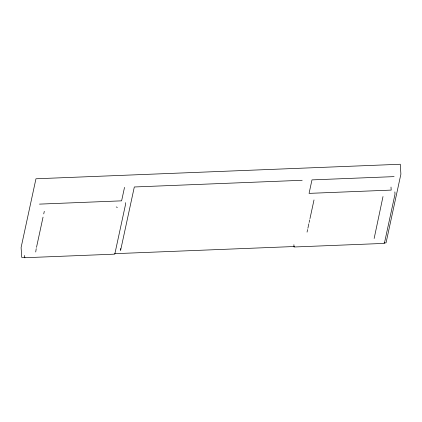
<?xml version="1.0" encoding="UTF-8"?>
<svg xmlns="http://www.w3.org/2000/svg" width="422" height="422" viewBox="0 0 422 422"><rect width="100%" height="100%" fill="white"/><g stroke="black" fill="none" stroke-linecap="round" stroke-linejoin="round"><path stroke-width="0.63" d="M36.223 248.658L35.717 251.992M36.503 247.371L43.044 217.124M43.74 213.907L44.294 211.332M124.522 187.368L121.61 200.846L39.489 204.121M307.052 232.116L307.612 229.542M307.886 228.255L308.862 223.75M309.141 222.463L309.695 219.888M309.975 218.601L314.01 199.938M383.002 196.552L374.145 238.499M302.189 180.284L134.317 186.978L120.608 250.383L120.497 248.558M394.101 176.623L311.979 179.893L309.068 193.371L391.183 190.1L390.999 187.062M25.003 257.256L21.712 257.388L21.1 247.514L35.96 178.78L400.288 164.258L400.9 174.133L386.04 242.861L384.062 242.94M114.605 253.685L294.461 246.517M116.224 206.965L117.385 207.381M394.865 191.904L395.008 194.183L384.368 243.394L294.034 246.997L293.891 244.718M125.292 202.655L125.429 204.934L114.789 254.144L24.46 257.742L24.318 255.463"/></g></svg>
